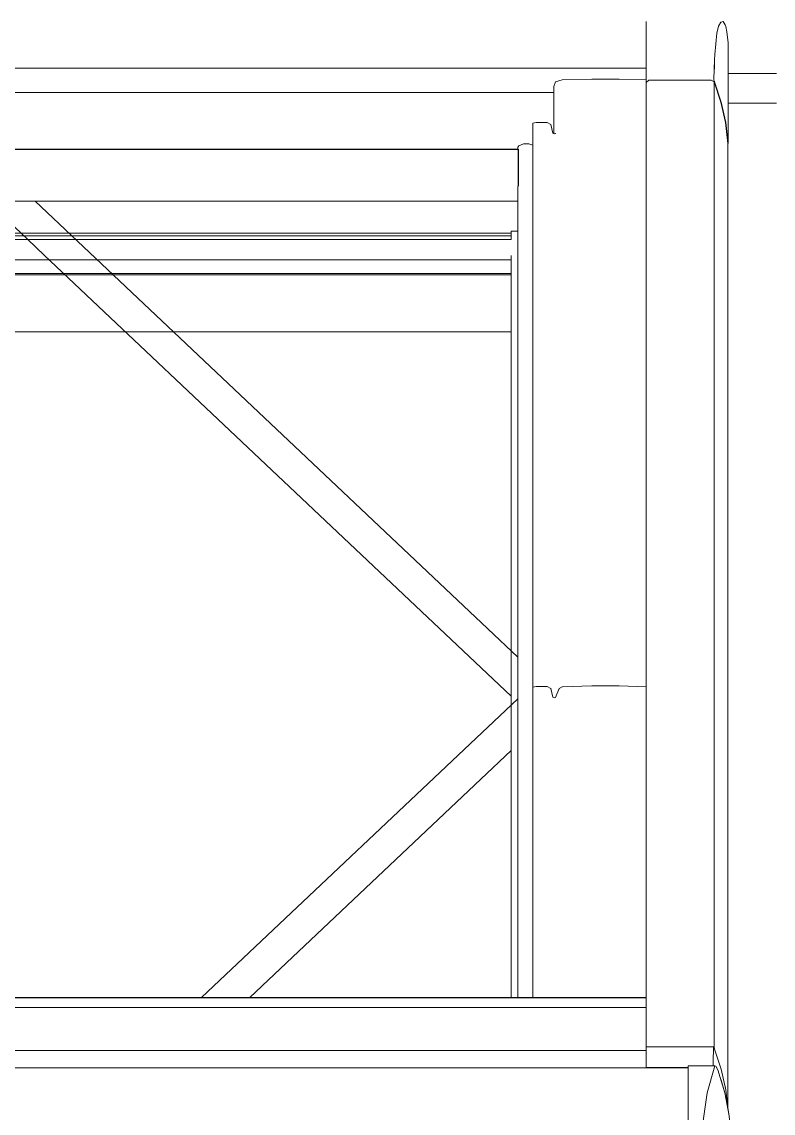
# Model space of a CAD drawing. Header units: metres. Extents: x -208 to 1512, y -277 to 123.
# Drawn here: x 4.225 to 4.669, y -3.63 to -2.984 of the extents above; entities that cross this region are included whole.
import ezdxf

# ---------------------------------------------------------------- set-up
doc = ezdxf.new("R2010")
doc.units = ezdxf.units.M
doc.header["$MEASUREMENT"] = 0
doc.linetypes.add('Wipeout_Contour', pattern=[1, 0, -1])
doc.layers.add('325 Dachfenster', color=7, linetype='Continuous')

# ---------------------------------------------------------------- blocks, each defined once
blk = doc.blocks.new('VELUX SlopeRoofBundle[18]_4')
at = {"color": 254, "linetype": 'Wipeout_Contour', "lineweight": 0, "ltscale": 41.465548}
blk.add_wipeout([(3.82759, -2.95926), (3.82798, -2.98422), (3.83965, -2.98422), (3.83965, -3.01187), (4.59405, -3.01187), (4.59405, -2.98422), (4.60573, -2.98422), (4.60611, -2.95926)], dxfattribs=at).dxf.layer = '325 Dachfenster'
at = {"color": 254, "linetype": 'Wipeout_Contour', "lineweight": 0, "ltscale": 22.258141}
blk.add_wipeout([(4.64255, -3.01541), (4.65685, -3.01541), (4.65685, -3.01484), (4.64255, -3.01484)], dxfattribs=at).dxf.layer = '325 Dachfenster'
at = {"color": 254, "linetype": 'Wipeout_Contour', "lineweight": 0, "ltscale": 15.695199}
blk.add_wipeout([(4.54055, -3.01983), (4.53955, -3.02258), (4.54056, -3.01991)], dxfattribs=at).dxf.layer = '325 Dachfenster'
at = {"color": 254, "linetype": 'Wipeout_Contour', "lineweight": 0, "ltscale": 40.405218}
blk.add_wipeout([(4.64255, -3.05626), (4.64235, -3.05641), (4.64235, -3.06787), (4.65685, -3.06787), (4.65685, -3.03252), (4.64255, -3.03252), (4.64255, -3.04873)], dxfattribs=at).dxf.layer = '325 Dachfenster'
at = {"color": 254, "linetype": 'Wipeout_Contour', "lineweight": 0, "ltscale": 44.800898}
blk.add_wipeout([(4.51875, -3.05769), (4.51825, -3.05854), (4.51825, -3.05967), (4.51835, -3.05967), (4.51835, -3.08153), (4.51825, -3.0818), (4.51825, -3.56164), (4.51875, -3.56164)], dxfattribs=at).dxf.layer = '325 Dachfenster'
at = {"color": 254, "linetype": 'Wipeout_Contour', "lineweight": 0, "ltscale": 61.971221}
blk.add_wipeout([(4.65685, -3.0917), (4.64235, -3.0917), (4.64235, -3.62657), (4.64255, -3.62845), (4.64255, -3.62846), (4.64315, -3.63161), (4.64445, -3.64552), (4.64445, -3.66149), (4.64448, -3.70979), (4.65685, -3.70979)], dxfattribs=at).dxf.layer = '325 Dachfenster'
at = {"color": 254, "linetype": 'Wipeout_Contour', "lineweight": 0, "ltscale": 22.936435}
blk.add_wipeout([(4.53555, -3.37752), (4.52895, -3.37752), (4.52895, -3.56164), (4.53555, -3.56164)], dxfattribs=at).dxf.layer = '325 Dachfenster'
at = {"color": 254, "linetype": 'Wipeout_Contour', "lineweight": 0, "ltscale": 22.966619}
blk.add_wipeout([(4.53895, -3.56164), (4.53975, -3.56164), (4.53975, -3.38423), (4.53895, -3.38395)], dxfattribs=at).dxf.layer = '325 Dachfenster'
at = {"color": 254, "linetype": 'Wipeout_Contour', "lineweight": 0, "ltscale": 70.423809}
blk.add_wipeout([(4.63569, -3.75667), (4.63645, -3.75858), (4.63645, -3.60447), (4.63535, -3.6023), (4.63471, -3.60202), (4.63021, -3.618), (4.62732, -3.63738), (4.62604, -3.65986), (4.62647, -3.68525), (4.62855, -3.71311), (4.63229, -3.74323), (4.63361, -3.74981)], dxfattribs=at).dxf.layer = '325 Dachfenster'
at = {"color": 254, "linetype": 'Wipeout_Contour', "lineweight": 0, "ltscale": 81.292705}
blk.add_wipeout([(4.61423, -2.98422), (4.63955, -2.98422), (4.64086, -2.98607), (4.64125, -2.98718), (4.64179, -2.99035), (4.64255, -2.99685), (4.64255, -3.01484), (4.65685, -3.01484), (4.65685, -2.95558), (4.64449, -2.95558), (4.64449, -2.95834), (4.64449, -2.96046), (4.61885, -2.96046), (4.61885, -2.95926), (4.61486, -2.95926)], dxfattribs=at).dxf.layer = '325 Dachfenster'
at = {"color": 254, "linetype": 'Wipeout_Contour', "lineweight": 0, "ltscale": 22.379645}
blk.add_wipeout([(4.65685, -3.06787), (4.64235, -3.06787), (4.64235, -3.07367), (4.65685, -3.07367)], dxfattribs=at).dxf.layer = '325 Dachfenster'
at = {"color": 254, "linetype": 'Wipeout_Contour', "lineweight": 0, "ltscale": 22.924244}
blk.add_wipeout([(4.52705, -3.56164), (4.52895, -3.56164), (4.52895, -3.37752), (4.52705, -3.37801)], dxfattribs=at).dxf.layer = '325 Dachfenster'
at = {"color": 254, "linetype": 'Wipeout_Contour', "lineweight": 0, "ltscale": 22.968848}
blk.add_wipeout([(4.53975, -3.56164), (4.54055, -3.56164), (4.54055, -3.38402), (4.53975, -3.38423)], dxfattribs=at).dxf.layer = '325 Dachfenster'
at = {"color": 254, "linetype": 'Wipeout_Contour', "lineweight": 0, "ltscale": 30.226414}
blk.add_wipeout([(4.63645, -3.75858), (4.63757, -3.76324), (4.64055, -3.77361), (4.64055, -3.61796), (4.63645, -3.60447)], dxfattribs=at).dxf.layer = '325 Dachfenster'
at = {"color": 254, "linetype": 'Wipeout_Contour', "lineweight": 0, "ltscale": 23.777832}
blk.add_wipeout([(4.61885, -3.618), (4.61885, -3.63738), (4.62732, -3.63738), (4.63021, -3.618)], dxfattribs=at).dxf.layer = '325 Dachfenster'
at = {"color": 254, "linetype": 'Wipeout_Contour', "lineweight": 0, "ltscale": 22.305959}
blk.add_wipeout([(4.67115, -3.01484), (4.65685, -3.01484), (4.65685, -3.01541), (4.67115, -3.01541)], dxfattribs=at).dxf.layer = '325 Dachfenster'
at = {"color": 254, "linetype": 'Wipeout_Contour', "lineweight": 0, "ltscale": 32.960027}
blk.add_wipeout([(4.67115, -3.03252), (4.65685, -3.03252), (4.65685, -3.06787), (4.67135, -3.06787), (4.67135, -3.05641), (4.67115, -3.05626)], dxfattribs=at).dxf.layer = '325 Dachfenster'
at = {"color": 254, "linetype": 'Wipeout_Contour', "lineweight": 0, "ltscale": 22.573745}
blk.add_wipeout([(4.52465, -3.05649), (4.52465, -3.56164), (4.52705, -3.56164), (4.52705, -3.05731)], dxfattribs=at).dxf.layer = '325 Dachfenster'
at = {"color": 254, "linetype": 'Wipeout_Contour', "lineweight": 0, "ltscale": 22.40685}
blk.add_wipeout([(4.65685, -3.07367), (4.64235, -3.07367), (4.64235, -3.0917), (4.65685, -3.0917)], dxfattribs=at).dxf.layer = '325 Dachfenster'
at = {"color": 254, "linetype": 'Wipeout_Contour', "lineweight": 0, "ltscale": 22.984146}
blk.add_wipeout([(4.54055, -3.56164), (4.54255, -3.56164), (4.54255, -3.37886), (4.54055, -3.38402)], dxfattribs=at).dxf.layer = '325 Dachfenster'
at = {"color": 254, "linetype": 'Wipeout_Contour', "lineweight": 0, "ltscale": 23.762232}
blk.add_wipeout([(4.61885, -3.60202), (4.61885, -3.618), (4.63021, -3.618), (4.63471, -3.60202)], dxfattribs=at).dxf.layer = '325 Dachfenster'
at = {"color": 254, "linetype": 'Wipeout_Contour', "lineweight": 0, "ltscale": 30.300157}
blk.add_wipeout([(4.64055, -3.61796), (4.64055, -3.77361), (4.64124, -3.77738), (4.64315, -3.78697), (4.64315, -3.63161)], dxfattribs=at).dxf.layer = '325 Dachfenster'
at = {"color": 254, "linetype": 'Wipeout_Contour', "lineweight": 0, "ltscale": 82.882391}
blk.add_wipeout([(4.65685, -3.01484), (4.67115, -3.01484), (4.67115, -2.99685), (4.67192, -2.99035), (4.67245, -2.98718), (4.67285, -2.98607), (4.67416, -2.98422), (4.69948, -2.98422), (4.69885, -2.95926), (4.69485, -2.95926), (4.69485, -2.96046), (4.66922, -2.96046), (4.66922, -2.95834), (4.66922, -2.95558), (4.65685, -2.95558)], dxfattribs=at).dxf.layer = '325 Dachfenster'
at = {"color": 254, "linetype": 'Wipeout_Contour', "lineweight": 0, "ltscale": 22.555882}
blk.add_wipeout([(4.51875, -3.05769), (4.51875, -3.56164), (4.52155, -3.56164), (4.52155, -3.05656)], dxfattribs=at).dxf.layer = '325 Dachfenster'
at = {"color": 254, "linetype": 'Wipeout_Contour', "lineweight": 0, "ltscale": 22.455015}
blk.add_wipeout([(4.67135, -3.07367), (4.65685, -3.07367), (4.65685, -3.0917), (4.67135, -3.0917)], dxfattribs=at).dxf.layer = '325 Dachfenster'
at = {"color": 254, "linetype": 'Wipeout_Contour', "lineweight": 0, "ltscale": 22.976191}
blk.add_wipeout([(4.53765, -3.56164), (4.53895, -3.56164), (4.53895, -3.38395), (4.53765, -3.37879)], dxfattribs=at).dxf.layer = '325 Dachfenster'
at = {"color": 254, "linetype": 'Wipeout_Contour', "lineweight": 0, "ltscale": 22.975272}
blk.add_wipeout([(4.54255, -3.56164), (4.54435, -3.56164), (4.54435, -3.3778), (4.54255, -3.37886)], dxfattribs=at).dxf.layer = '325 Dachfenster'
at = {"color": 254, "linetype": 'Wipeout_Contour', "lineweight": 0, "ltscale": 35.308088}
blk.add_wipeout([(4.63365, -3.59999), (4.63365, -3.60202), (4.63455, -3.60202), (4.63455, -3.59208), (4.6341, -3.5909), (4.63402, -3.59082)], dxfattribs=at).dxf.layer = '325 Dachfenster'
at = {"color": 254, "linetype": 'Wipeout_Contour', "lineweight": 0, "ltscale": 23.48012}
blk.add_wipeout([(4.61885, -3.60294), (4.59405, -3.60294), (4.59405, -3.60322), (4.61885, -3.60322)], dxfattribs=at).dxf.layer = '325 Dachfenster'
at = {"color": 254, "linetype": 'Wipeout_Contour', "lineweight": 0, "ltscale": 22.443483}
blk.add_wipeout([(4.61885, -3.61935), (3.81485, -3.61935), (3.81485, -3.64056), (4.61885, -3.64056)], dxfattribs=at).dxf.layer = '325 Dachfenster'
at = {"color": 254, "linetype": 'Wipeout_Contour', "lineweight": 0, "ltscale": 22.563727}
blk.add_wipeout([(4.52155, -3.05656), (4.52155, -3.56164), (4.52465, -3.56164), (4.52465, -3.05649)], dxfattribs=at).dxf.layer = '325 Dachfenster'
at = {"color": 254, "linetype": 'Wipeout_Contour', "lineweight": 0, "ltscale": 22.427869}
blk.add_wipeout([(4.67135, -3.06787), (4.65685, -3.06787), (4.65685, -3.07367), (4.67135, -3.07367)], dxfattribs=at).dxf.layer = '325 Dachfenster'
at = {"color": 254, "linetype": 'Wipeout_Contour', "lineweight": 0, "ltscale": 21.074869}
blk.add_wipeout([(3.91545, -3.09043), (3.91545, -3.0905), (4.51825, -3.0905), (4.51825, -3.09043)], dxfattribs=at).dxf.layer = '325 Dachfenster'
at = {"color": 254, "linetype": 'Wipeout_Contour', "lineweight": 0, "ltscale": 58.379011}
blk.add_wipeout([(4.65685, -3.70979), (4.66923, -3.70979), (4.66925, -3.66149), (4.66925, -3.64552), (4.67055, -3.63161), (4.67115, -3.62846), (4.67115, -3.62845), (4.67135, -3.62657), (4.67135, -3.0917), (4.65685, -3.0917)], dxfattribs=at).dxf.layer = '325 Dachfenster'
at = {"color": 254, "linetype": 'Wipeout_Contour', "lineweight": 0, "ltscale": 22.95462}
blk.add_wipeout([(4.53555, -3.56164), (4.53765, -3.56164), (4.53765, -3.37879), (4.53555, -3.37752)], dxfattribs=at).dxf.layer = '325 Dachfenster'
at = {"color": 254, "linetype": 'Wipeout_Contour', "lineweight": 0, "ltscale": 23.005036}
blk.add_wipeout([(4.54435, -3.56164), (4.56195, -3.56164), (4.56195, -3.37723), (4.54435, -3.3778)], dxfattribs=at).dxf.layer = '325 Dachfenster'
at = {"color": 254, "linetype": 'Wipeout_Contour', "lineweight": 0, "ltscale": 42.032109}
blk.add_wipeout([(4.63455, -3.59208), (4.63455, -3.60202), (4.63471, -3.60202), (4.63535, -3.6023), (4.63645, -3.60447), (4.63855, -3.61138), (4.63855, -3.60403)], dxfattribs=at).dxf.layer = '325 Dachfenster'
at = {"color": 254, "linetype": 'Wipeout_Contour', "lineweight": 0, "ltscale": 22.341919}
blk.add_wipeout([(4.52895, -3.04383), (4.52895, -3.37752), (4.53555, -3.37752), (4.53555, -3.04383)], dxfattribs=at).dxf.layer = '325 Dachfenster'
at = {"color": 254, "linetype": 'Wipeout_Contour', "lineweight": 0, "ltscale": 22.379569}
blk.add_wipeout([(4.53975, -3.05055), (4.53895, -3.05027), (4.53895, -3.38395), (4.53975, -3.38423)], dxfattribs=at).dxf.layer = '325 Dachfenster'
at = {"color": 254, "linetype": 'Wipeout_Contour', "lineweight": 0, "ltscale": 21.016375}
blk.add_wipeout([(3.91535, -3.07049), (4.51835, -3.07049), (4.51835, -3.05988), (3.91535, -3.05988)], dxfattribs=at).dxf.layer = '325 Dachfenster'
at = {"color": 254, "linetype": 'Wipeout_Contour', "lineweight": 0, "ltscale": 21.044332}
blk.add_wipeout([(3.91535, -3.07982), (4.51835, -3.07982), (4.51835, -3.0748), (3.91535, -3.0748)], dxfattribs=at).dxf.layer = '325 Dachfenster'
at = {"color": 254, "linetype": 'Wipeout_Contour', "lineweight": 0, "ltscale": 23.056605}
blk.add_wipeout([(4.56195, -3.56164), (4.57815, -3.56164), (4.57815, -3.37723), (4.56195, -3.37723)], dxfattribs=at).dxf.layer = '325 Dachfenster'
at = {"color": 254, "linetype": 'Wipeout_Contour', "lineweight": 0, "ltscale": 35.247372}
blk.add_wipeout([(4.59405, -3.60294), (4.61885, -3.60294), (4.61885, -3.60202), (4.63365, -3.60202), (4.63365, -3.59999), (4.59405, -3.59999)], dxfattribs=at).dxf.layer = '325 Dachfenster'
at = {"color": 254, "linetype": 'Wipeout_Contour', "lineweight": 0, "ltscale": 29.589927}
blk.add_wipeout([(4.64125, -3.6162), (4.63855, -3.60403), (4.63855, -3.61138), (4.64055, -3.61796), (4.64125, -3.62164)], dxfattribs=at).dxf.layer = '325 Dachfenster'
at = {"color": 254, "linetype": 'Wipeout_Contour', "lineweight": 0, "ltscale": 22.328002}
blk.add_wipeout([(4.52895, -3.04383), (4.52705, -3.04433), (4.52705, -3.37801), (4.52895, -3.37752)], dxfattribs=at).dxf.layer = '325 Dachfenster'
at = {"color": 254, "linetype": 'Wipeout_Contour', "lineweight": 0, "ltscale": 32.150684}
blk.add_wipeout([(4.53975, -3.05055), (4.53975, -3.38423), (4.54055, -3.38402), (4.54055, -3.0503), (4.54045, -3.05033), (4.54045, -3.05036)], dxfattribs=at).dxf.layer = '325 Dachfenster'
at = {"color": 254, "linetype": 'Wipeout_Contour', "lineweight": 0, "ltscale": 21.033309}
blk.add_wipeout([(3.91535, -3.0748), (4.51835, -3.0748), (4.51835, -3.07049), (3.91535, -3.07049)], dxfattribs=at).dxf.layer = '325 Dachfenster'
at = {"color": 254, "linetype": 'Wipeout_Contour', "lineweight": 0, "ltscale": 41.994083}
blk.add_wipeout([(3.91535, -3.08067), (3.91535, -3.08153), (3.91545, -3.0818), (3.91545, -3.08258), (4.51825, -3.08258), (4.51825, -3.0818), (4.51835, -3.08153), (4.51835, -3.08067)], dxfattribs=at).dxf.layer = '325 Dachfenster'
at = {"color": 254, "linetype": 'Wipeout_Contour', "lineweight": 0, "ltscale": 34.244754}
blk.add_wipeout([(4.59405, -3.37775), (4.57815, -3.37723), (4.57815, -3.56164), (4.59405, -3.56164), (4.59405, -3.52738), (4.59405, -3.50489)], dxfattribs=at).dxf.layer = '325 Dachfenster'
at = {"color": 254, "linetype": 'Wipeout_Contour', "lineweight": 0, "ltscale": 23.493366}
blk.add_wipeout([(4.59405, -3.59082), (4.59405, -3.59999), (4.63365, -3.59999), (4.63402, -3.59082)], dxfattribs=at).dxf.layer = '325 Dachfenster'
at = {"color": 254, "linetype": 'Wipeout_Contour', "lineweight": 0, "ltscale": 22.39461}
blk.add_wipeout([(3.81485, -3.60322), (3.81485, -3.61935), (4.61885, -3.61935), (4.61885, -3.60322)], dxfattribs=at).dxf.layer = '325 Dachfenster'
at = {"color": 254, "linetype": 'Wipeout_Contour', "lineweight": 0, "ltscale": 23.962885}
blk.add_wipeout([(4.64125, -3.6162), (4.64125, -3.62164), (4.64255, -3.62846), (4.64255, -3.62845)], dxfattribs=at).dxf.layer = '325 Dachfenster'
at = {"layer": '325 Dachfenster', "linetype": 'Continuous', "lineweight": 0, "flags": 128}
blk.add_lwpolyline([(4.61885, -3.82879), (4.61885, -3.82144), (4.61885, -3.81267), (4.61885, -3.80235), (4.61885, -3.79054), (4.61885, -3.77738), (4.61885, -3.76324), (4.61885, -3.75667), (4.61885, -3.74981), (4.61885, -3.74323), (4.61885, -3.71311), (4.61885, -3.68525), (4.61885, -3.65986), (4.61885, -3.63738), (4.61885, -3.618), (4.61885, -3.60202)], dxfattribs=at)
at = {"color": 254, "linetype": 'Wipeout_Contour', "lineweight": 0, "ltscale": 22.85938}
blk.add_wipeout([(4.59575, -3.01893), (4.59575, -3.59082), (4.63255, -3.59082), (4.63255, -3.01893)], dxfattribs=at).dxf.layer = '325 Dachfenster'
at = {"color": 254, "linetype": 'Wipeout_Contour', "lineweight": 0, "ltscale": 29.488633}
blk.add_wipeout([(4.64105, -3.04401), (4.63835, -3.03184), (4.63835, -3.60344), (4.63855, -3.60403), (4.64105, -3.6153)], dxfattribs=at).dxf.layer = '325 Dachfenster'
at = {"color": 254, "linetype": 'Wipeout_Contour', "lineweight": 0, "ltscale": 22.377649}
blk.add_wipeout([(4.54055, -3.0503), (4.54055, -3.38402), (4.54255, -3.37886), (4.54255, -3.04514)], dxfattribs=at).dxf.layer = '325 Dachfenster'
at = {"color": 254, "linetype": 'Wipeout_Contour', "lineweight": 0, "ltscale": 74.058202}
blk.add_wipeout([(3.90665, -3.05274), (3.90665, -3.05731), (3.90905, -3.05649), (3.91215, -3.05656), (3.91495, -3.05769), (3.91545, -3.05854), (3.91545, -3.05967), (4.51825, -3.05967), (4.51825, -3.05854), (4.51875, -3.05769), (4.52155, -3.05656), (4.52465, -3.05649), (4.52705, -3.05731), (4.52705, -3.05274)], dxfattribs=at).dxf.layer = '325 Dachfenster'
at = {"color": 254, "linetype": 'Wipeout_Contour', "lineweight": 0, "ltscale": 21.057586}
blk.add_wipeout([(3.91545, -3.08258), (3.91545, -3.08364), (4.51825, -3.08364), (4.51825, -3.08258)], dxfattribs=at).dxf.layer = '325 Dachfenster'
at = {"color": 254, "linetype": 'Wipeout_Contour', "lineweight": 0, "ltscale": 22.350614}
blk.add_wipeout([(3.83965, -3.59644), (3.83965, -3.59875), (4.59405, -3.59875), (4.59405, -3.59644)], dxfattribs=at).dxf.layer = '325 Dachfenster'
at = {"layer": '325 Dachfenster', "linetype": 'Continuous', "lineweight": 0, "flags": 128}
blk.add_lwpolyline([(4.52465, -3.05649), (4.52705, -3.05731)], dxfattribs=at)
at = {"color": 254, "linetype": 'Wipeout_Contour', "lineweight": 0, "ltscale": 22.796028}
blk.add_wipeout([(4.59405, -3.02019), (4.59405, -3.59082), (4.59575, -3.59082), (4.59575, -3.01893)], dxfattribs=at).dxf.layer = '325 Dachfenster'
at = {"color": 254, "linetype": 'Wipeout_Contour', "lineweight": 0, "ltscale": 29.458104}
blk.add_wipeout([(4.63835, -3.03184), (4.63435, -3.01989), (4.63435, -3.59156), (4.63455, -3.59208), (4.63835, -3.60344)], dxfattribs=at).dxf.layer = '325 Dachfenster'
at = {"color": 254, "linetype": 'Wipeout_Contour', "lineweight": 0, "ltscale": 22.369472}
blk.add_wipeout([(4.53765, -3.0451), (4.53765, -3.37879), (4.53895, -3.38395), (4.53895, -3.05027)], dxfattribs=at).dxf.layer = '325 Dachfenster'
at = {"color": 254, "linetype": 'Wipeout_Contour', "lineweight": 0, "ltscale": 22.379061}
blk.add_wipeout([(4.54255, -3.04514), (4.54255, -3.37886), (4.54435, -3.3778), (4.54435, -3.04408)], dxfattribs=at).dxf.layer = '325 Dachfenster'
at = {"color": 254, "linetype": 'Wipeout_Contour', "lineweight": 0, "ltscale": 21.002779}
blk.add_wipeout([(3.91535, -3.05967), (3.91535, -3.05988), (4.51835, -3.05988), (4.51835, -3.05967)], dxfattribs=at).dxf.layer = '325 Dachfenster'
at = {"color": 254, "linetype": 'Wipeout_Contour', "lineweight": 0, "ltscale": 21.050859}
blk.add_wipeout([(3.91535, -3.07982), (3.91535, -3.08067), (4.51835, -3.08067), (4.51835, -3.07982)], dxfattribs=at).dxf.layer = '325 Dachfenster'
at = {"color": 254, "linetype": 'Wipeout_Contour', "lineweight": 0, "ltscale": 22.362902}
blk.add_wipeout([(3.83965, -3.6015), (3.83965, -3.60322), (4.59405, -3.60322), (4.59405, -3.6015)], dxfattribs=at).dxf.layer = '325 Dachfenster'
at = {"layer": '325 Dachfenster', "linetype": 'Continuous', "lineweight": 0, "flags": 128}
for points in [[(3.91535, -3.05967), (4.51835, -3.05967)], [(4.51825, -3.05854), (4.51875, -3.05769)], [(4.51825, -3.05854), (4.51825, -3.05967)], [(4.51835, -3.05988), (4.51835, -3.05967)], [(4.51875, -3.05769), (4.52155, -3.05656)], [(4.52155, -3.05656), (4.52465, -3.05649)], [(4.53895, -3.38395), (4.53975, -3.38423)], [(4.53975, -3.38423), (4.54055, -3.38402)], [(4.63471, -3.60202), (4.61885, -3.60202)], [(4.63471, -3.60202), (4.63535, -3.6023)]]:
    blk.add_lwpolyline(points, dxfattribs=at)
at = {"color": 254, "linetype": 'Wipeout_Contour', "lineweight": 0, "ltscale": 34.783371}
blk.add_wipeout([(4.63255, -3.01893), (4.63255, -3.59082), (4.63402, -3.59082), (4.6341, -3.5909), (4.63435, -3.59156), (4.63435, -3.01989)], dxfattribs=at).dxf.layer = '325 Dachfenster'
at = {"color": 254, "linetype": 'Wipeout_Contour', "lineweight": 0, "ltscale": 22.356988}
blk.add_wipeout([(4.53765, -3.0451), (4.53555, -3.04383), (4.53555, -3.37752), (4.53765, -3.37879)], dxfattribs=at).dxf.layer = '325 Dachfenster'
at = {"color": 254, "linetype": 'Wipeout_Contour', "lineweight": 0, "ltscale": 22.410333}
blk.add_wipeout([(4.54435, -3.04408), (4.54435, -3.3778), (4.56195, -3.37723), (4.56195, -3.04351)], dxfattribs=at).dxf.layer = '325 Dachfenster'
at = {"color": 254, "linetype": 'Wipeout_Contour', "lineweight": 0, "ltscale": 29.472026}
blk.add_wipeout([(4.64235, -3.05626), (4.64105, -3.04401), (4.64105, -3.6153), (4.64125, -3.6162), (4.64235, -3.62657)], dxfattribs=at).dxf.layer = '325 Dachfenster'
at = {"color": 254, "linetype": 'Wipeout_Contour', "lineweight": 0, "ltscale": 21.059544}
blk.add_wipeout([(3.91545, -3.08364), (3.91545, -3.08428), (4.51825, -3.08428), (4.51825, -3.08364)], dxfattribs=at).dxf.layer = '325 Dachfenster'
at = {"color": 254, "linetype": 'Wipeout_Contour', "lineweight": 0, "ltscale": 22.265965}
blk.add_wipeout([(3.83965, -3.56177), (3.83965, -3.56751), (4.59405, -3.56751), (4.59405, -3.56177)], dxfattribs=at).dxf.layer = '325 Dachfenster'
at = {"color": 254, "linetype": 'Wipeout_Contour', "lineweight": 0, "ltscale": 22.357204}
blk.add_wipeout([(4.59405, -3.59875), (3.83965, -3.59875), (3.83965, -3.6015), (4.59405, -3.6015)], dxfattribs=at).dxf.layer = '325 Dachfenster'
at = {"layer": '325 Dachfenster', "linetype": 'Continuous', "lineweight": 0, "flags": 128}
for points in [[(4.52705, -3.37801), (4.52895, -3.37752), (4.53555, -3.37752)], [(4.53555, -3.37752), (4.53765, -3.37879)], [(4.53765, -3.37879), (4.53895, -3.38395)], [(4.54055, -3.38402), (4.54255, -3.37886)], [(4.54255, -3.37886), (4.54435, -3.3778)], [(4.63402, -3.59082), (4.63365, -3.59999), (4.63365, -3.60202)], [(4.63402, -3.59082), (4.6341, -3.5909)], [(4.6341, -3.5909), (4.63455, -3.59208), (4.63855, -3.60403), (4.64125, -3.6162), (4.64255, -3.62845)], [(4.64449, -3.82879), (4.64448, -3.82144), (4.64447, -3.81267), (4.64446, -3.80235), (4.64445, -3.79916), (4.6435, -3.79054), (4.64315, -3.78697), (4.64124, -3.77738), (4.64055, -3.77361), (4.63757, -3.76324), (4.63645, -3.75858), (4.63569, -3.75667), (4.63361, -3.74981), (4.63229, -3.74323), (4.62855, -3.71311), (4.62647, -3.68525), (4.62604, -3.65986), (4.62732, -3.63738), (4.63021, -3.618), (4.63471, -3.60202)], [(4.63535, -3.6023), (4.63645, -3.60447), (4.64055, -3.61796), (4.64315, -3.63161), (4.64445, -3.64552), (4.64445, -3.64685)], [(3.81485, -3.60322), (4.61885, -3.60322)], [(4.59405, -3.60322), (4.59405, -3.60294)], [(4.59405, -3.60294), (4.61885, -3.60294)], [(4.64255, -3.62846), (4.64255, -3.62845)]]:
    blk.add_lwpolyline(points, dxfattribs=at)
at = {"color": 254, "linetype": 'Wipeout_Contour', "lineweight": 0, "ltscale": 39.462561}
blk.add_wipeout([(4.54055, -3.05023), (4.53955, -3.02258), (4.53955, -3.05048), (4.53975, -3.05055), (4.54045, -3.05036), (4.54045, -3.05033), (4.54053, -3.05031)], dxfattribs=at).dxf.layer = '325 Dachfenster'
at = {"color": 254, "linetype": 'Wipeout_Contour', "lineweight": 0, "ltscale": 22.464864}
blk.add_wipeout([(4.57815, -3.04351), (4.56195, -3.04351), (4.56195, -3.37723), (4.57815, -3.37723)], dxfattribs=at).dxf.layer = '325 Dachfenster'
at = {"color": 254, "linetype": 'Wipeout_Contour', "lineweight": 0, "ltscale": 21.068793}
blk.add_wipeout([(3.91545, -3.09043), (4.51825, -3.09043), (4.51825, -3.08499), (3.91545, -3.08499)], dxfattribs=at).dxf.layer = '325 Dachfenster'
at = {"color": 254, "linetype": 'Wipeout_Contour', "lineweight": 0, "ltscale": 22.257939}
blk.add_wipeout([(4.59405, -3.56164), (3.83965, -3.56164), (3.83965, -3.56177), (4.59405, -3.56177)], dxfattribs=at).dxf.layer = '325 Dachfenster'
at = {"color": 254, "linetype": 'Wipeout_Contour', "lineweight": 0, "ltscale": 22.274933}
blk.add_wipeout([(3.83965, -3.56903), (4.59405, -3.56903), (4.59405, -3.56751), (3.83965, -3.56751)], dxfattribs=at).dxf.layer = '325 Dachfenster'
at = {"color": 254, "linetype": 'Wipeout_Contour', "lineweight": 0, "ltscale": 22.345073}
blk.add_wipeout([(4.59405, -3.59448), (3.83965, -3.59448), (3.83965, -3.59644), (4.59405, -3.59644)], dxfattribs=at).dxf.layer = '325 Dachfenster'
at = {"color": 254, "linetype": 'Wipeout_Contour', "lineweight": 0, "ltscale": 22.1741}
blk.add_wipeout([(4.54056, -3.01991), (4.53955, -3.02258), (4.54055, -3.05023), (4.54255, -3.04514)], dxfattribs=at).dxf.layer = '325 Dachfenster'
at = {"color": 254, "linetype": 'Wipeout_Contour', "lineweight": 0, "ltscale": 22.517623}
blk.add_wipeout([(4.57815, -3.04351), (4.57815, -3.37723), (4.59405, -3.37775), (4.59405, -3.04403)], dxfattribs=at).dxf.layer = '325 Dachfenster'
at = {"color": 254, "linetype": 'Wipeout_Contour', "lineweight": 0, "ltscale": 21.061138}
blk.add_wipeout([(3.91545, -3.08499), (4.51825, -3.08499), (4.51825, -3.08428), (3.91545, -3.08428)], dxfattribs=at).dxf.layer = '325 Dachfenster'
at = {"color": 254, "linetype": 'Wipeout_Contour', "lineweight": 0, "ltscale": 15.758947}
blk.add_wipeout([(4.51825, -3.0905), (4.23273, -3.0905), (4.51825, -3.36016)], dxfattribs=at).dxf.layer = '325 Dachfenster'
at = {"color": 254, "linetype": 'Wipeout_Contour', "lineweight": 0, "ltscale": 16.981419}
blk.add_wipeout([(4.51825, -3.3849), (4.33111, -3.56164), (4.51825, -3.56164)], dxfattribs=at).dxf.layer = '325 Dachfenster'
at = {"color": 254, "linetype": 'Wipeout_Contour', "lineweight": 0, "ltscale": 22.284955}
blk.add_wipeout([(3.83965, -3.57098), (3.83965, -3.57329), (4.59405, -3.57329), (4.59405, -3.57098)], dxfattribs=at).dxf.layer = '325 Dachfenster'
at = {"color": 254, "linetype": 'Wipeout_Contour', "lineweight": 0, "ltscale": 22.340552}
blk.add_wipeout([(3.83965, -3.59296), (3.83965, -3.59448), (4.59405, -3.59448), (4.59405, -3.59296)], dxfattribs=at).dxf.layer = '325 Dachfenster'
at = {"layer": '325 Dachfenster', "linetype": 'Continuous', "lineweight": 0, "flags": 128}
for points in [[(4.51835, -3.08153), (4.51835, -3.08067), (4.51835, -3.07982), (4.51835, -3.0748), (4.51835, -3.07049), (4.51835, -3.05988)], [(4.54435, -3.3778), (4.56195, -3.37723), (4.57815, -3.37723), (4.59405, -3.37775)]]:
    blk.add_lwpolyline(points, dxfattribs=at)
at = {"color": 254, "linetype": 'Wipeout_Contour', "lineweight": 0, "ltscale": 21.969577}
blk.add_wipeout([(4.56195, -3.0182), (4.54435, -3.01876), (4.54435, -3.04408), (4.56195, -3.04351)], dxfattribs=at).dxf.layer = '325 Dachfenster'
at = {"color": 254, "linetype": 'Wipeout_Contour', "lineweight": 0, "ltscale": 43.51063}
blk.add_wipeout([(3.91545, -3.3849), (4.10259, -3.56164), (4.33111, -3.56164), (4.51825, -3.3849), (4.51825, -3.36016), (4.23273, -3.0905), (4.20098, -3.0905), (3.91545, -3.36016)], dxfattribs=at).dxf.layer = '325 Dachfenster'
at = {"color": 254, "linetype": 'Wipeout_Contour', "lineweight": 0, "ltscale": 22.279436}
blk.add_wipeout([(3.83965, -3.57098), (4.59405, -3.57098), (4.59405, -3.56903), (3.83965, -3.56903)], dxfattribs=at).dxf.layer = '325 Dachfenster'
at = {"color": 254, "linetype": 'Wipeout_Contour', "lineweight": 0, "ltscale": 22.299023}
blk.add_wipeout([(3.83965, -3.5791), (4.59405, -3.5791), (4.59405, -3.57605), (3.83965, -3.57605)], dxfattribs=at).dxf.layer = '325 Dachfenster'
at = {"layer": '325 Dachfenster', "linetype": 'Continuous', "lineweight": 0, "flags": 128}
for points in [[(4.51825, -3.0818), (4.51825, -3.56164)], [(3.91545, -3.09043), (4.51825, -3.09043)], [(3.91545, -3.0905), (4.51825, -3.0905)], [(4.23273, -3.0905), (4.51825, -3.36016)], [(4.21685, -3.10238), (4.22831, -3.1132), (4.23804, -3.12239), (4.51429, -3.38328)], [(3.91955, -3.10931), (4.51415, -3.10931)], [(3.91955, -3.11101), (4.51415, -3.11101)], [(4.51435, -3.10825), (4.51415, -3.10846)], [(4.51415, -3.10846), (4.51415, -3.1132)], [(4.51825, -3.10825), (4.51435, -3.10825)], [(3.91942, -3.1132), (4.51429, -3.1132)], [(4.51415, -3.12267), (4.51415, -3.56164)], [(3.91955, -3.12522), (4.51415, -3.12522)], [(3.91955, -3.13335), (4.51415, -3.13335)], [(3.91955, -3.13413), (4.51415, -3.13413)], [(3.91955, -3.16786), (4.51415, -3.16786)], [(4.33111, -3.56164), (4.51825, -3.3849)], [(4.35956, -3.56164), (4.51429, -3.41552)], [(4.59405, -3.56164), (3.83965, -3.56164)], [(4.59405, -3.56751), (3.83965, -3.56751)]]:
    blk.add_lwpolyline(points, dxfattribs=at)
at = {"color": 254, "linetype": 'Wipeout_Contour', "lineweight": 0, "ltscale": 15.793721}
blk.add_wipeout([(4.54055, -3.01983), (4.54435, -3.04408), (4.54435, -3.01876)], dxfattribs=at).dxf.layer = '325 Dachfenster'
at = {"color": 254, "linetype": 'Wipeout_Contour', "lineweight": 0, "ltscale": 22.029433}
blk.add_wipeout([(4.56195, -3.0182), (4.56195, -3.04351), (4.57815, -3.04351), (4.57815, -3.0182)], dxfattribs=at).dxf.layer = '325 Dachfenster'
at = {"color": 254, "linetype": 'Wipeout_Contour', "lineweight": 0, "ltscale": 22.291519}
blk.add_wipeout([(3.83965, -3.57329), (3.83965, -3.57605), (4.59405, -3.57605), (4.59405, -3.57329)], dxfattribs=at).dxf.layer = '325 Dachfenster'
at = {"color": 254, "linetype": 'Wipeout_Contour', "lineweight": 0, "ltscale": 16.723173}
blk.add_wipeout([(4.54055, -3.01983), (4.54255, -3.04514), (4.54435, -3.04408)], dxfattribs=at).dxf.layer = '325 Dachfenster'
at = {"color": 254, "linetype": 'Wipeout_Contour', "lineweight": 0, "ltscale": 22.082428}
blk.add_wipeout([(4.57815, -3.04351), (4.59405, -3.04403), (4.59405, -3.01871), (4.57815, -3.0182)], dxfattribs=at).dxf.layer = '325 Dachfenster'
at = {"color": 254, "linetype": 'Wipeout_Contour', "lineweight": 0, "ltscale": 22.307494}
blk.add_wipeout([(3.83965, -3.58259), (4.59405, -3.58259), (4.59405, -3.5791), (3.83965, -3.5791)], dxfattribs=at).dxf.layer = '325 Dachfenster'
at = {"color": 254, "linetype": 'Wipeout_Contour', "lineweight": 0, "ltscale": 20.945091}
blk.add_wipeout([(3.89415, -3.03818), (4.53955, -3.03818), (4.53955, -3.02622), (3.89415, -3.02622)], dxfattribs=at).dxf.layer = '325 Dachfenster'
at = {"color": 254, "linetype": 'Wipeout_Contour', "lineweight": 0, "ltscale": 22.316815}
blk.add_wipeout([(4.59405, -3.58259), (3.83965, -3.58259), (3.83965, -3.58631), (4.59405, -3.58631)], dxfattribs=at).dxf.layer = '325 Dachfenster'
at = {"color": 254, "linetype": 'Wipeout_Contour', "lineweight": 0, "ltscale": 20.930051}
blk.add_wipeout([(3.89415, -3.02615), (3.89415, -3.02622), (4.53955, -3.02622), (4.53955, -3.02615)], dxfattribs=at).dxf.layer = '325 Dachfenster'
at = {"color": 254, "linetype": 'Wipeout_Contour', "lineweight": 0, "ltscale": 83.851679}
blk.add_wipeout([(3.89415, -3.03818), (3.89415, -3.05048), (3.89475, -3.05027), (3.89605, -3.04511), (3.89815, -3.04383), (3.90475, -3.04383), (3.90665, -3.04433), (3.90665, -3.05274), (4.52705, -3.05274), (4.52705, -3.04433), (4.52895, -3.04383), (4.53555, -3.04383), (4.53765, -3.0451), (4.53895, -3.05027), (4.53955, -3.05048), (4.53955, -3.03818)], dxfattribs=at).dxf.layer = '325 Dachfenster'
at = {"color": 254, "linetype": 'Wipeout_Contour', "lineweight": 0, "ltscale": 22.326635}
blk.add_wipeout([(4.59405, -3.58631), (3.83965, -3.58631), (3.83965, -3.5902), (4.59405, -3.5902)], dxfattribs=at).dxf.layer = '325 Dachfenster'
at = {"layer": '325 Dachfenster', "linetype": 'Continuous', "lineweight": 0, "flags": 128}
for points in [[(4.52705, -3.04433), (4.52895, -3.04383), (4.53555, -3.04383)], [(4.52705, -3.04433), (4.52705, -3.37801), (4.52705, -3.56164)]]:
    blk.add_lwpolyline(points, dxfattribs=at)
at = {"color": 254, "linetype": 'Wipeout_Contour', "lineweight": 0, "ltscale": 83.34721}
blk.add_wipeout([(4.59405, -3.01187), (3.83965, -3.01187), (3.83965, -3.01871), (3.85555, -3.0182), (3.87175, -3.0182), (3.88935, -3.01876), (3.89315, -3.01983), (3.89415, -3.02258), (3.89415, -3.02615), (4.53955, -3.02615), (4.53955, -3.02258), (4.54055, -3.01983), (4.54435, -3.01876), (4.56195, -3.0182), (4.57815, -3.0182), (4.59405, -3.01871)], dxfattribs=at).dxf.layer = '325 Dachfenster'
at = {"color": 254, "linetype": 'Wipeout_Contour', "lineweight": 0, "ltscale": 23.240404}
blk.add_wipeout([(4.54053, -3.05031), (4.54055, -3.0503), (4.54255, -3.04514), (4.54055, -3.05023)], dxfattribs=at).dxf.layer = '325 Dachfenster'
at = {"color": 254, "linetype": 'Wipeout_Contour', "lineweight": 0, "ltscale": 22.333508}
blk.add_wipeout([(3.83965, -3.59078), (3.83965, -3.59128), (4.59405, -3.59128), (4.59405, -3.59078)], dxfattribs=at).dxf.layer = '325 Dachfenster'
at = {"layer": '325 Dachfenster', "linetype": 'Continuous', "lineweight": 0, "flags": 128}
for points in [[(4.53955, -3.02258), (4.54055, -3.01983)], [(3.89415, -3.02615), (4.53955, -3.02615)], [(4.53955, -3.05048), (4.53955, -3.02258)], [(4.53555, -3.04383), (4.53765, -3.0451)], [(4.53765, -3.0451), (4.53895, -3.05027)], [(4.53895, -3.05027), (4.53975, -3.05055)], [(4.53975, -3.05055), (4.54045, -3.05036)], [(4.54045, -3.05036), (4.54045, -3.05033)], [(4.54053, -3.05031), (4.54055, -3.05023)]]:
    blk.add_lwpolyline(points, dxfattribs=at)
at = {"color": 254, "linetype": 'Wipeout_Contour', "lineweight": 0, "ltscale": 74.178945}
blk.add_wipeout([(4.63413, -3.01879), (4.59405, -3.01879), (4.59405, -3.02019), (4.59575, -3.01893), (4.63255, -3.01893), (4.63435, -3.01989), (4.63835, -3.03184), (4.64105, -3.04401), (4.64235, -3.05626), (4.64235, -3.05641), (4.64255, -3.05626), (4.64125, -3.04401), (4.63855, -3.03184), (4.63455, -3.01989)], dxfattribs=at).dxf.layer = '325 Dachfenster'
at = {"color": 254, "linetype": 'Wipeout_Contour', "lineweight": 0, "ltscale": 22.337325}
blk.add_wipeout([(3.83965, -3.59202), (3.83965, -3.59296), (4.59405, -3.59296), (4.59405, -3.59202)], dxfattribs=at).dxf.layer = '325 Dachfenster'
at = {"color": 254, "linetype": 'Wipeout_Contour', "lineweight": 0, "ltscale": 27.100099}
blk.add_wipeout([(4.59405, -3.00365), (4.59405, -3.01836), (4.63405, -3.01836), (4.63455, -3.00685), (4.63468, -3.00365)], dxfattribs=at).dxf.layer = '325 Dachfenster'
at = {"color": 254, "linetype": 'Wipeout_Contour', "lineweight": 0, "ltscale": 22.335625}
blk.add_wipeout([(3.83965, -3.59202), (4.59405, -3.59202), (4.59405, -3.59169), (3.83965, -3.59169)], dxfattribs=at).dxf.layer = '325 Dachfenster'
at = {"layer": '325 Dachfenster', "linetype": 'Continuous', "lineweight": 0, "flags": 128}
blk.add_lwpolyline([(3.83965, -3.01187), (4.59405, -3.01187)], dxfattribs=at)
at = {"color": 254, "linetype": 'Wipeout_Contour', "lineweight": 0, "ltscale": 22.150669}
blk.add_wipeout([(4.59405, -3.01836), (4.59405, -3.01879), (4.63413, -3.01879), (4.63405, -3.01836)], dxfattribs=at).dxf.layer = '325 Dachfenster'
at = {"color": 254, "linetype": 'Wipeout_Contour', "lineweight": 0, "ltscale": 22.334672}
blk.add_wipeout([(3.83965, -3.59169), (4.59405, -3.59169), (4.59405, -3.59128), (3.83965, -3.59128)], dxfattribs=at).dxf.layer = '325 Dachfenster'
at = {"layer": '325 Dachfenster', "linetype": 'Continuous', "lineweight": 0, "flags": 128}
for points in [[(4.54055, -3.01983), (4.54435, -3.01876), (4.56195, -3.0182), (4.57815, -3.0182), (4.59405, -3.01871)], [(4.59405, -3.01879), (4.59405, -3.01836)], [(4.59405, -3.02019), (4.59405, -3.01879)], [(4.59575, -3.01893), (4.59405, -3.02019)]]:
    blk.add_lwpolyline(points, dxfattribs=at)
at = {"color": 254, "linetype": 'Wipeout_Contour', "lineweight": 0, "ltscale": 22.461824}
blk.add_wipeout([(4.63413, -3.01879), (4.63455, -3.01989), (4.63455, -3.00685), (4.63405, -3.01836)], dxfattribs=at).dxf.layer = '325 Dachfenster'
at = {"color": 254, "linetype": 'Wipeout_Contour', "lineweight": 0, "ltscale": 22.332449}
blk.add_wipeout([(3.83965, -3.59055), (3.83965, -3.59071), (4.59405, -3.59071), (4.59405, -3.59055)], dxfattribs=at).dxf.layer = '325 Dachfenster'
at = {"color": 254, "linetype": 'Wipeout_Contour', "lineweight": 0, "ltscale": 22.127909}
blk.add_wipeout([(4.59405, -3.00365), (4.63468, -3.00365), (4.63589, -2.99113), (4.59405, -2.99113)], dxfattribs=at).dxf.layer = '325 Dachfenster'
at = {"color": 254, "linetype": 'Wipeout_Contour', "lineweight": 0, "ltscale": 22.331799}
blk.add_wipeout([(3.83965, -3.59055), (4.59405, -3.59055), (4.59405, -3.5902), (3.83965, -3.5902)], dxfattribs=at).dxf.layer = '325 Dachfenster'
at = {"color": 254, "linetype": 'Wipeout_Contour', "lineweight": 0, "ltscale": 43.751342}
blk.add_wipeout([(4.63455, -3.00685), (4.63455, -3.01989), (4.63855, -3.03184), (4.63855, -2.98451), (4.63826, -2.98457), (4.63685, -2.98692), (4.63589, -2.99113), (4.63468, -3.00365)], dxfattribs=at).dxf.layer = '325 Dachfenster'
at = {"color": 254, "linetype": 'Wipeout_Contour', "lineweight": 0, "ltscale": 22.332735}
blk.add_wipeout([(3.83965, -3.59078), (4.59405, -3.59078), (4.59405, -3.59071), (3.83965, -3.59071)], dxfattribs=at).dxf.layer = '325 Dachfenster'
at = {"layer": '325 Dachfenster', "linetype": 'Continuous', "lineweight": 0, "flags": 128}
for points in [[(4.59405, -3.02019), (4.59405, -3.59082)], [(4.63255, -3.01893), (4.59575, -3.01893)], [(4.63435, -3.01989), (4.63255, -3.01893)], [(4.63405, -3.01836), (4.63413, -3.01879)], [(4.63435, -3.01989), (4.63435, -3.59156)], [(4.59405, -3.59296), (3.83965, -3.59296)], [(4.59405, -3.60294), (4.59405, -3.59999), (4.59405, -3.59082)], [(4.63402, -3.59082), (4.59405, -3.59082)]]:
    blk.add_lwpolyline(points, dxfattribs=at)
at = {"color": 254, "linetype": 'Wipeout_Contour', "lineweight": 0, "ltscale": 27.427697}
blk.add_wipeout([(4.63955, -2.98422), (4.59405, -2.98422), (4.59405, -2.98457), (4.63826, -2.98457), (4.63855, -2.98451)], dxfattribs=at).dxf.layer = '325 Dachfenster'
at = {"color": 254, "linetype": 'Wipeout_Contour', "lineweight": 0, "ltscale": 22.1081}
blk.add_wipeout([(4.59405, -2.98692), (4.63685, -2.98692), (4.63826, -2.98457), (4.59405, -2.98457)], dxfattribs=at).dxf.layer = '325 Dachfenster'
at = {"color": 254, "linetype": 'Wipeout_Contour', "lineweight": 0, "ltscale": 22.10612}
blk.add_wipeout([(4.59405, -2.98692), (4.59405, -2.99113), (4.63589, -2.99113), (4.63685, -2.98692)], dxfattribs=at).dxf.layer = '325 Dachfenster'
at = {"layer": '325 Dachfenster', "linetype": 'Continuous', "lineweight": 0, "flags": 128}
blk.add_lwpolyline([(4.59405, -3.01836), (4.59405, -3.00365), (4.59405, -2.99113), (4.59405, -2.98692), (4.59405, -2.98457), (4.59405, -2.98422)], dxfattribs=at)
at = {"color": 254, "linetype": 'Wipeout_Contour', "lineweight": 0, "ltscale": 32.486038}
blk.add_wipeout([(4.63855, -3.03184), (4.64125, -3.04401), (4.64125, -2.98718), (4.64086, -2.98607), (4.63955, -2.98422), (4.63855, -2.98451)], dxfattribs=at).dxf.layer = '325 Dachfenster'
at = {"color": 254, "linetype": 'Wipeout_Contour', "lineweight": 0, "ltscale": 27.593767}
blk.add_wipeout([(4.64125, -3.04401), (4.64255, -3.05626), (4.64255, -2.99685), (4.64179, -2.99035), (4.64125, -2.98718)], dxfattribs=at).dxf.layer = '325 Dachfenster'
at = {"layer": '325 Dachfenster', "linetype": 'Continuous', "lineweight": 0, "flags": 128}
for points in [[(4.63405, -3.01836), (4.63455, -3.00685), (4.63468, -3.00365), (4.63589, -2.99113), (4.63685, -2.98692), (4.63826, -2.98457), (4.63855, -2.98451), (4.63955, -2.98422), (4.64086, -2.98607), (4.64125, -2.98718), (4.64179, -2.99035), (4.64255, -2.99685)], [(4.64255, -3.05626), (4.64255, -2.99685)], [(4.67115, -3.01484), (4.65685, -3.01484), (4.64255, -3.01484)], [(4.64255, -3.05626), (4.64125, -3.04401), (4.63855, -3.03184), (4.63455, -3.01989), (4.63413, -3.01879)], [(4.64235, -3.05626), (4.64105, -3.04401), (4.63835, -3.03184), (4.63435, -3.01989)], [(4.67115, -3.03252), (4.65685, -3.03252), (4.64255, -3.03252)], [(4.64235, -3.05626), (4.64235, -3.62657)], [(4.64235, -3.05641), (4.64255, -3.05626)]]:
    blk.add_lwpolyline(points, dxfattribs=at)
blk = doc.blocks.new('Dachfläche_34_4', base_point=(5.54685, -2.19932))
at = {"layer": '325 Dachfenster', "linetype": 'Continuous', "lineweight": 0}
blk.add_blockref('VELUX SlopeRoofBundle[18]_4', (0, 0), dxfattribs=at)

msp = doc.modelspace()

# ---------------------------------------------------------------- block references
at = {"layer": '325 Dachfenster', "color": 7, "linetype": 'Continuous', "lineweight": 13, "true_color": 0xf4f4f4}
msp.add_blockref('Dachfläche_34_4', (5.54685, -2.19932), dxfattribs=at)

doc.saveas('drawing.dxf')
